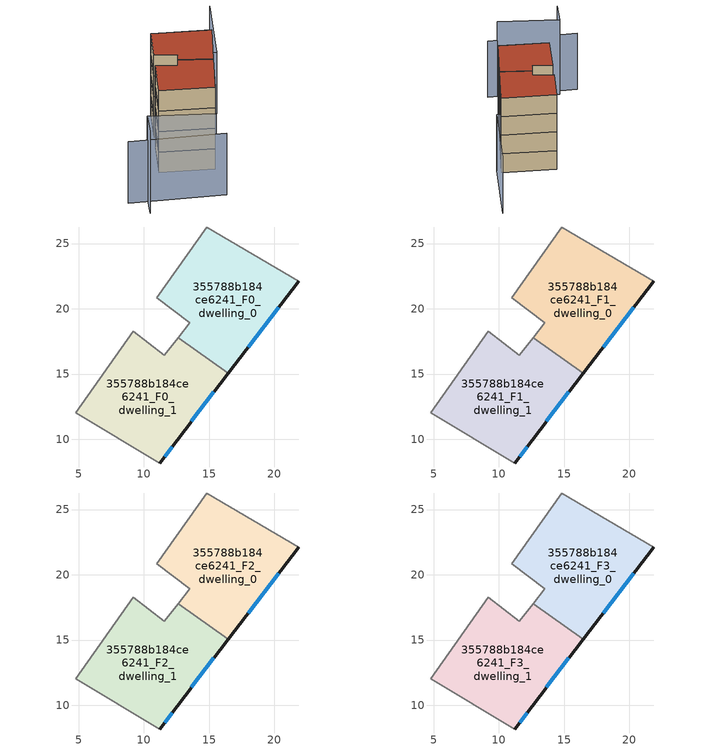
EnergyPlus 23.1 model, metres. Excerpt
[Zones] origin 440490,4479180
355788b184ce6241_F0_dwelling_0
 floor ground (EU_floor_Construction): 21.86,22.11 16.48,15.07 12.63,17.8 13.51,18.93 10.99,20.85 14.83,26.27 z0
 wall outside (EU_wall_Construction): 16.48,15.07 21.86,22.11 z0:3
 wall adiabatic (EU_wall_Construction): 21.86,22.11 14.83,26.27 10.99,20.85 13.51,18.93 12.63,17.8 z0:3
 wall to 355788b184ce6241_F0_dwelling_1 (EU_wall_Construction): 12.63,17.8 16.48,15.07 z0:3
 window (EU_Window_Construction): 17.99,17.04 20.35,20.13 z0.84:2.16
355788b184ce6241_F0_dwelling_1
 floor ground (EU_floor_Construction): 16.48,15.07 12.54,9.92 11.22,8.18 4.79,12.02 9.18,18.29 11.57,16.44 12.63,17.8 z0
 wall outside (EU_wall_Construction): 11.22,8.18 12.54,9.92 16.48,15.07 z0:3
 wall adiabatic (EU_wall_Construction): 12.63,17.8 11.57,16.44 9.18,18.29 4.79,12.02 11.22,8.18 z0:3
 window (EU_Window_Construction): 13.65,11.37 15.38,13.62 / 11.59,8.67 12.17,9.43 z0.84:2.16
355788b184ce6241_F1_dwelling_0
 floor to 355788b184ce6241_F0_dwelling_0 (EU_floor_Construction): 21.86,22.11 16.48,15.07 12.63,17.8 13.5,18.93 10.99,20.85 14.83,26.27 z3
 wall outside (EU_wall_Construction): 16.48,15.07 21.86,22.11 z3:6
 wall adiabatic (EU_wall_Construction): 21.86,22.11 14.83,26.27 10.99,20.85 13.51,18.93 12.63,17.8 z3:6
 wall to 355788b184ce6241_F1_dwelling_1 (EU_wall_Construction): 12.63,17.8 16.48,15.07 z3:6
 window (EU_Window_Construction): 17.99,17.04 20.35,20.13 z3.84:5.16
355788b184ce6241_F1_dwelling_1
 floor to 355788b184ce6241_F0_dwelling_1 (EU_floor_Construction): 16.48,15.07 12.54,9.92 11.22,8.18 4.79,12.02 9.18,18.29 11.57,16.44 12.63,17.8 z3
 wall outside (EU_wall_Construction): 11.22,8.18 12.54,9.92 16.48,15.07 z3:6
 wall adiabatic (EU_wall_Construction): 12.63,17.8 11.57,16.44 9.18,18.29 4.79,12.02 11.22,8.18 z3:6
 window (EU_Window_Construction): 13.65,11.37 15.38,13.62 / 11.59,8.67 12.17,9.43 z3.84:5.16
355788b184ce6241_F2_dwelling_0
 floor to 355788b184ce6241_F1_dwelling_0 (EU_floor_Construction): 21.86,22.11 16.48,15.07 12.63,17.8 13.5,18.93 10.99,20.85 14.83,26.27 z6
 wall outside (EU_wall_Construction): 16.48,15.07 21.86,22.11 z6:9
 wall adiabatic (EU_wall_Construction): 21.86,22.11 14.83,26.27 10.99,20.85 13.51,18.93 12.63,17.8 z6:9
 wall to 355788b184ce6241_F2_dwelling_1 (EU_wall_Construction): 12.63,17.8 16.48,15.07 z6:9
 window (EU_Window_Construction): 17.99,17.04 20.35,20.13 z6.84:8.16
355788b184ce6241_F2_dwelling_1
 floor to 355788b184ce6241_F1_dwelling_1 (EU_floor_Construction): 16.48,15.07 12.54,9.92 11.22,8.18 4.79,12.02 9.18,18.29 11.57,16.44 12.63,17.8 z6
 wall outside (EU_wall_Construction): 11.22,8.18 12.54,9.92 16.48,15.07 z6:9
 wall adiabatic (EU_wall_Construction): 12.63,17.8 11.57,16.44 9.18,18.29 4.79,12.02 11.22,8.18 z6:9
 window (EU_Window_Construction): 13.65,11.37 15.38,13.62 / 11.59,8.67 12.17,9.43 z6.84:8.16
355788b184ce6241_F3_dwelling_0
 floor to 355788b184ce6241_F2_dwelling_0 (EU_floor_Construction): 21.86,22.11 16.48,15.07 12.63,17.8 13.5,18.93 10.99,20.85 14.83,26.27 z9
 wall outside (EU_wall_Construction): 16.48,15.07 21.86,22.11 z9:12
 wall adiabatic (EU_wall_Construction): 21.86,22.11 14.83,26.27 10.99,20.85 13.51,18.93 12.63,17.8 z9:12
 wall to 355788b184ce6241_F3_dwelling_1 (EU_wall_Construction): 12.63,17.8 16.48,15.07 z9:12
 window (EU_Window_Construction): 17.99,17.04 20.35,20.13 z9.84:11.16
 roof outside (EU_roof_Construction): 16.48,15.07 21.86,22.11 14.83,26.27 10.99,20.85 13.51,18.93 12.63,17.8 z12
355788b184ce6241_F3_dwelling_1
 floor to 355788b184ce6241_F2_dwelling_1 (EU_floor_Construction): 16.48,15.07 12.54,9.92 11.22,8.18 4.79,12.02 9.18,18.29 11.57,16.44 12.63,17.8 z9
 wall outside (EU_wall_Construction): 11.22,8.18 12.54,9.92 16.48,15.07 z9:12
 wall adiabatic (EU_wall_Construction): 12.63,17.8 11.57,16.44 9.18,18.29 4.79,12.02 11.22,8.18 z9:12
 window (EU_Window_Construction): 13.65,11.37 15.38,13.62 / 11.59,8.67 12.17,9.43 z9.84:11.16
 roof outside (EU_roof_Construction): 12.54,9.92 16.48,15.07 12.63,17.8 11.57,16.44 9.18,18.29 4.79,12.02 11.22,8.18 z12
shading: -3.79,3.16 -1.22,6.97 / -1.22,6.97 6.37,1.86 z0:12; 7.64,1.2 -4.22,7.3 / 30.13,32.81 22.03,21.23 / 22.03,21.23 14.83,26.27 z0:9
[Building]
EU S2 Campaign: North Axis=0; Terrain=City; Solar Distribution=FullExterior
[Site:Location]
Madrid: Latitude=40.5; Longitude=-3.5; Time Zone=1; Elevation=609
[SizingPeriod:WeatherFileDays]
AnnualSizingPeriod: Begin Month=1; Begin Day of Month=1; End Month=12; End Day of Month=31; Day of Week for Start Day=Monday; Use Weather File Daylight Saving Period=No; Use Weather File Rain and Snow Indicators=No
[MATERIAL]
EU_InternalMass_Material: Roughness=MediumRough; Thickness=0.1; Conductivity=1; Density=1800; Specific Heat=900; Thermal Absorptance=0.9; Solar Absorptance=0.7; Visible Absorptance=0.7
[MATERIAL:NOMASS] Roughness=MediumRough; Thermal Absorptance=0.9; Solar Absorptance=0.7; Visible Absorptance=0.7
Name | Thermal Resistance
EU_wall_NoMass; EU_roof_NoMass | 2.16768
EU_floor_NoMass | 1.14339
[WINDOWMATERIAL:SIMPLEGLAZINGSYSTEM]
EU_Window_SimpleGlazing: UFactor=3.23888; Solar Heat Gain Coefficient=0.85; Visible Transmittance=0.85
[CONSTRUCTION]
EU_wall_Construction: EU_wall_NoMass
EU_roof_Construction: EU_roof_NoMass
EU_floor_Construction: EU_floor_NoMass
EU_InternalMass_Construction: EU_InternalMass_Material
EU_Window_Construction: EU_Window_SimpleGlazing
[ZONE] Type=1; Multiplier=1; Ceiling Height=autocalculate; Floor Area=autocalculate; Part of Total Floor Area=Yes
Name | Volume
355788b184ce6241_F0_dwelling_0; 355788b184ce6241_F1_dwelling_0; 355788b184ce6241_F2_dwelling_0; 355788b184ce6241_F3_dwelling_0 | 189.913
355788b184ce6241_F0_dwelling_1; 355788b184ce6241_F1_dwelling_1; 355788b184ce6241_F2_dwelling_1; 355788b184ce6241_F3_dwelling_1 | 189.916
[INTERNALMASS] Construction=EU_InternalMass_Construction
Name | Zone or ZoneList | Surface Area
355788b184ce6241_F0_dwelling_0_EU_InternalMass | 355788b184ce6241_F0_dwelling_0 | 63.3041
355788b184ce6241_F0_dwelling_1_EU_InternalMass | 355788b184ce6241_F0_dwelling_1 | 63.3053
355788b184ce6241_F1_dwelling_0_EU_InternalMass | 355788b184ce6241_F1_dwelling_0 | 63.3041
355788b184ce6241_F1_dwelling_1_EU_InternalMass | 355788b184ce6241_F1_dwelling_1 | 63.3053
355788b184ce6241_F2_dwelling_0_EU_InternalMass | 355788b184ce6241_F2_dwelling_0 | 63.3041
355788b184ce6241_F2_dwelling_1_EU_InternalMass | 355788b184ce6241_F2_dwelling_1 | 63.3053
355788b184ce6241_F3_dwelling_0_EU_InternalMass | 355788b184ce6241_F3_dwelling_0 | 63.3041
355788b184ce6241_F3_dwelling_1_EU_InternalMass | 355788b184ce6241_F3_dwelling_1 | 63.3053
[OTHEREQUIPMENT] Fuel Type=Electricity; Design Level Calculation Method=Watts/Area; Power per Zone Floor Area=1; Fraction Latent=0; Fraction Radiant=0; Fraction Lost=0; Carbon Dioxide Generation Rate=0; EndUse Subcategory=EU_Step8_InternalGains
Name | Zone or ZoneList or Space or SpaceList | Schedule
EU_Step8_InternalGain_355788b184ce6241_F0_dwelling_0_f000 | 355788b184ce6241_F0_dwelling_0 | EU_Step8_GainSchedule_355788b184ce6241_F0_dwelling_0_f000
EU_Step8_InternalGain_355788b184ce6241_F0_dwelling_1_f000 | 355788b184ce6241_F0_dwelling_1 | EU_Step8_GainSchedule_355788b184ce6241_F0_dwelling_1_f000
EU_Step8_InternalGain_355788b184ce6241_F1_dwelling_0_f000 | 355788b184ce6241_F1_dwelling_0 | EU_Step8_GainSchedule_355788b184ce6241_F1_dwelling_0_f000
EU_Step8_InternalGain_355788b184ce6241_F1_dwelling_1_f000 | 355788b184ce6241_F1_dwelling_1 | EU_Step8_GainSchedule_355788b184ce6241_F1_dwelling_1_f000
EU_Step8_InternalGain_355788b184ce6241_F2_dwelling_0_f000 | 355788b184ce6241_F2_dwelling_0 | EU_Step8_GainSchedule_355788b184ce6241_F2_dwelling_0_f000
EU_Step8_InternalGain_355788b184ce6241_F2_dwelling_1_f000 | 355788b184ce6241_F2_dwelling_1 | EU_Step8_GainSchedule_355788b184ce6241_F2_dwelling_1_f000
EU_Step8_InternalGain_355788b184ce6241_F3_dwelling_0_f000 | 355788b184ce6241_F3_dwelling_0 | EU_Step8_GainSchedule_355788b184ce6241_F3_dwelling_0_f000
EU_Step8_InternalGain_355788b184ce6241_F3_dwelling_1_f000 | 355788b184ce6241_F3_dwelling_1 | EU_Step8_GainSchedule_355788b184ce6241_F3_dwelling_1_f000
[ZONEVENTILATION:DESIGNFLOWRATE] Schedule=EU_AlwaysOn; Design Flow Rate Calculation Method=AirChanges/Hour; Air Changes per Hour=0.480546; Ventilation Type=Natural; Fan Pressure Rise=0; Fan Total Efficiency=1; Constant Term Coefficient=1; Temperature Term Coefficient=0; Velocity Term Coefficient=0; Velocity Squared Term Coefficient=0; Minimum Indoor Temperature=-100; Maximum Indoor Temperature=100; Delta Temperature=-100; Minimum Outdoor Temperature=-100; Maximum Outdoor Temperature=100; Maximum Wind Speed=40
Name | Zone or ZoneList or Space or SpaceList
EU_ConstantAir_355788b184ce6241_F0_dwelling_0 | 355788b184ce6241_F0_dwelling_0
EU_ConstantAir_355788b184ce6241_F0_dwelling_1 | 355788b184ce6241_F0_dwelling_1
EU_ConstantAir_355788b184ce6241_F1_dwelling_0 | 355788b184ce6241_F1_dwelling_0
EU_ConstantAir_355788b184ce6241_F1_dwelling_1 | 355788b184ce6241_F1_dwelling_1
EU_ConstantAir_355788b184ce6241_F2_dwelling_0 | 355788b184ce6241_F2_dwelling_0
EU_ConstantAir_355788b184ce6241_F2_dwelling_1 | 355788b184ce6241_F2_dwelling_1
EU_ConstantAir_355788b184ce6241_F3_dwelling_0 | 355788b184ce6241_F3_dwelling_0
EU_ConstantAir_355788b184ce6241_F3_dwelling_1 | 355788b184ce6241_F3_dwelling_1
[HVACTEMPLATE:THERMOSTAT] Constant Heating Setpoint=20; Constant Cooling Setpoint=50
EU_HeatOnly_355788b184ce6241_F0_dwelling_0; EU_HeatOnly_355788b184ce6241_F0_dwelling_1; EU_HeatOnly_355788b184ce6241_F1_dwelling_0; EU_HeatOnly_355788b184ce6241_F1_dwelling_1; EU_HeatOnly_355788b184ce6241_F2_dwelling_0; EU_HeatOnly_355788b184ce6241_F2_dwelling_1; EU_HeatOnly_355788b184ce6241_F3_dwelling_0; EU_HeatOnly_355788b184ce6241_F3_dwelling_1
[HVACTEMPLATE:ZONE:IDEALLOADSAIRSYSTEM] System Availability Schedule=EU_AlwaysOn; Maximum Heating Supply Air Temperature=50; Minimum Cooling Supply Air Temperature=13; Maximum Heating Supply Air Humidity Ratio=0.0156; Minimum Cooling Supply Air Humidity Ratio=0.0077; Heating Limit=NoLimit; Cooling Limit=NoLimit; Heating Availability Schedule=EU_AlwaysOn; Cooling Availability Schedule=EU_CoolingOff; Dehumidification Control Type=ConstantSensibleHeatRatio; Cooling Sensible Heat Ratio=0.7; Dehumidification Setpoint=60; Humidification Control Type=None; Humidification Setpoint=30; Outdoor Air Method=None; Outdoor Air Flow Rate per Person=0.00944; Outdoor Air Flow Rate per Zone Floor Area=0; Outdoor Air Flow Rate per Zone=0; Demand Controlled Ventilation Type=None; Outdoor Air Economizer Type=NoEconomizer; Heat Recovery Type=None; Sensible Heat Recovery Effectiveness=0.7; Latent Heat Recovery Effectiveness=0.65
Name | Template Thermostat
355788b184ce6241_F0_dwelling_0 | EU_HeatOnly_355788b184ce6241_F0_dwelling_0
355788b184ce6241_F0_dwelling_1 | EU_HeatOnly_355788b184ce6241_F0_dwelling_1
355788b184ce6241_F1_dwelling_0 | EU_HeatOnly_355788b184ce6241_F1_dwelling_0
355788b184ce6241_F1_dwelling_1 | EU_HeatOnly_355788b184ce6241_F1_dwelling_1
355788b184ce6241_F2_dwelling_0 | EU_HeatOnly_355788b184ce6241_F2_dwelling_0
355788b184ce6241_F2_dwelling_1 | EU_HeatOnly_355788b184ce6241_F2_dwelling_1
355788b184ce6241_F3_dwelling_0 | EU_HeatOnly_355788b184ce6241_F3_dwelling_0
355788b184ce6241_F3_dwelling_1 | EU_HeatOnly_355788b184ce6241_F3_dwelling_1
[SIZING:ZONE] Zone Cooling Design Supply Air Temperature Input Method=SupplyAirTemperature; Zone Cooling Design Supply Air Temperature=13; Zone Heating Design Supply Air Temperature Input Method=SupplyAirTemperature; Zone Heating Design Supply Air Temperature=50; Zone Cooling Design Supply Air Humidity Ratio=0.008; Zone Heating Design Supply Air Humidity Ratio=0.008; Cooling Design Air Flow Method=DesignDay; Cooling Design Air Flow Rate=0; Cooling Minimum Air Flow per Zone Floor Area=0.000762; Cooling Minimum Air Flow=0; Cooling Minimum Air Flow Fraction=0.2; Heating Design Air Flow Method=DesignDay; Heating Design Air Flow Rate=0; Heating Maximum Air Flow per Zone Floor Area=0.002032; Heating Maximum Air Flow=0.141576; Heating Maximum Air Flow Fraction=0.3; Account for Dedicated Outdoor Air System=No; Dedicated Outdoor Air System Control Strategy=NeutralSupplyAir; Dedicated Outdoor Air Low Setpoint Temperature for Design=autosize; Dedicated Outdoor Air High Setpoint Temperature for Design=autosize; Zone Load Sizing Method=Sensible Load Only No Latent Load; Zone Latent Cooling Design Supply Air Humidity Ratio Input Method=HumidityRatioDifference; Zone Cooling Design Supply Air Humidity Ratio Difference=0.005; Zone Latent Heating Design Supply Air Humidity Ratio Input Method=HumidityRatioDifference; Zone Humidification Design Supply Air Humidity Ratio Difference=0.005
355788b184ce6241_F0_dwelling_0; 355788b184ce6241_F0_dwelling_1; 355788b184ce6241_F1_dwelling_0; 355788b184ce6241_F1_dwelling_1; 355788b184ce6241_F2_dwelling_0; 355788b184ce6241_F2_dwelling_1; 355788b184ce6241_F3_dwelling_0; 355788b184ce6241_F3_dwelling_1
[SCHEDULE:CONSTANT]
Name | Hourly Value
EU_AlwaysOn | 1
EU_CoolingOff | 0
[SCHEDULE:FILE] Column Number=1; Rows to Skip at Top=0; Number of Hours of Data=8760; Column Separator=Comma; Interpolate to Timestep=No; Minutes per Item=60; Adjust Schedule for Daylight Savings=Yes
Name | File
EU_Step8_GainSchedule_355788b184ce6241_F0_dwelling_0_f000 | ../../schedules/355788b184ce6241/355788b184ce6241_F0_dwelling_0_f000_gain.csv
EU_Step8_GainSchedule_355788b184ce6241_F0_dwelling_1_f000 | ../../schedules/355788b184ce6241/355788b184ce6241_F0_dwelling_1_f000_gain.csv
EU_Step8_GainSchedule_355788b184ce6241_F1_dwelling_0_f000 | ../../schedules/355788b184ce6241/355788b184ce6241_F1_dwelling_0_f000_gain.csv
EU_Step8_GainSchedule_355788b184ce6241_F1_dwelling_1_f000 | ../../schedules/355788b184ce6241/355788b184ce6241_F1_dwelling_1_f000_gain.csv
EU_Step8_GainSchedule_355788b184ce6241_F2_dwelling_0_f000 | ../../schedules/355788b184ce6241/355788b184ce6241_F2_dwelling_0_f000_gain.csv
EU_Step8_GainSchedule_355788b184ce6241_F2_dwelling_1_f000 | ../../schedules/355788b184ce6241/355788b184ce6241_F2_dwelling_1_f000_gain.csv
EU_Step8_GainSchedule_355788b184ce6241_F3_dwelling_0_f000 | ../../schedules/355788b184ce6241/355788b184ce6241_F3_dwelling_0_f000_gain.csv
EU_Step8_GainSchedule_355788b184ce6241_F3_dwelling_1_f000 | ../../schedules/355788b184ce6241/355788b184ce6241_F3_dwelling_1_f000_gain.csv
